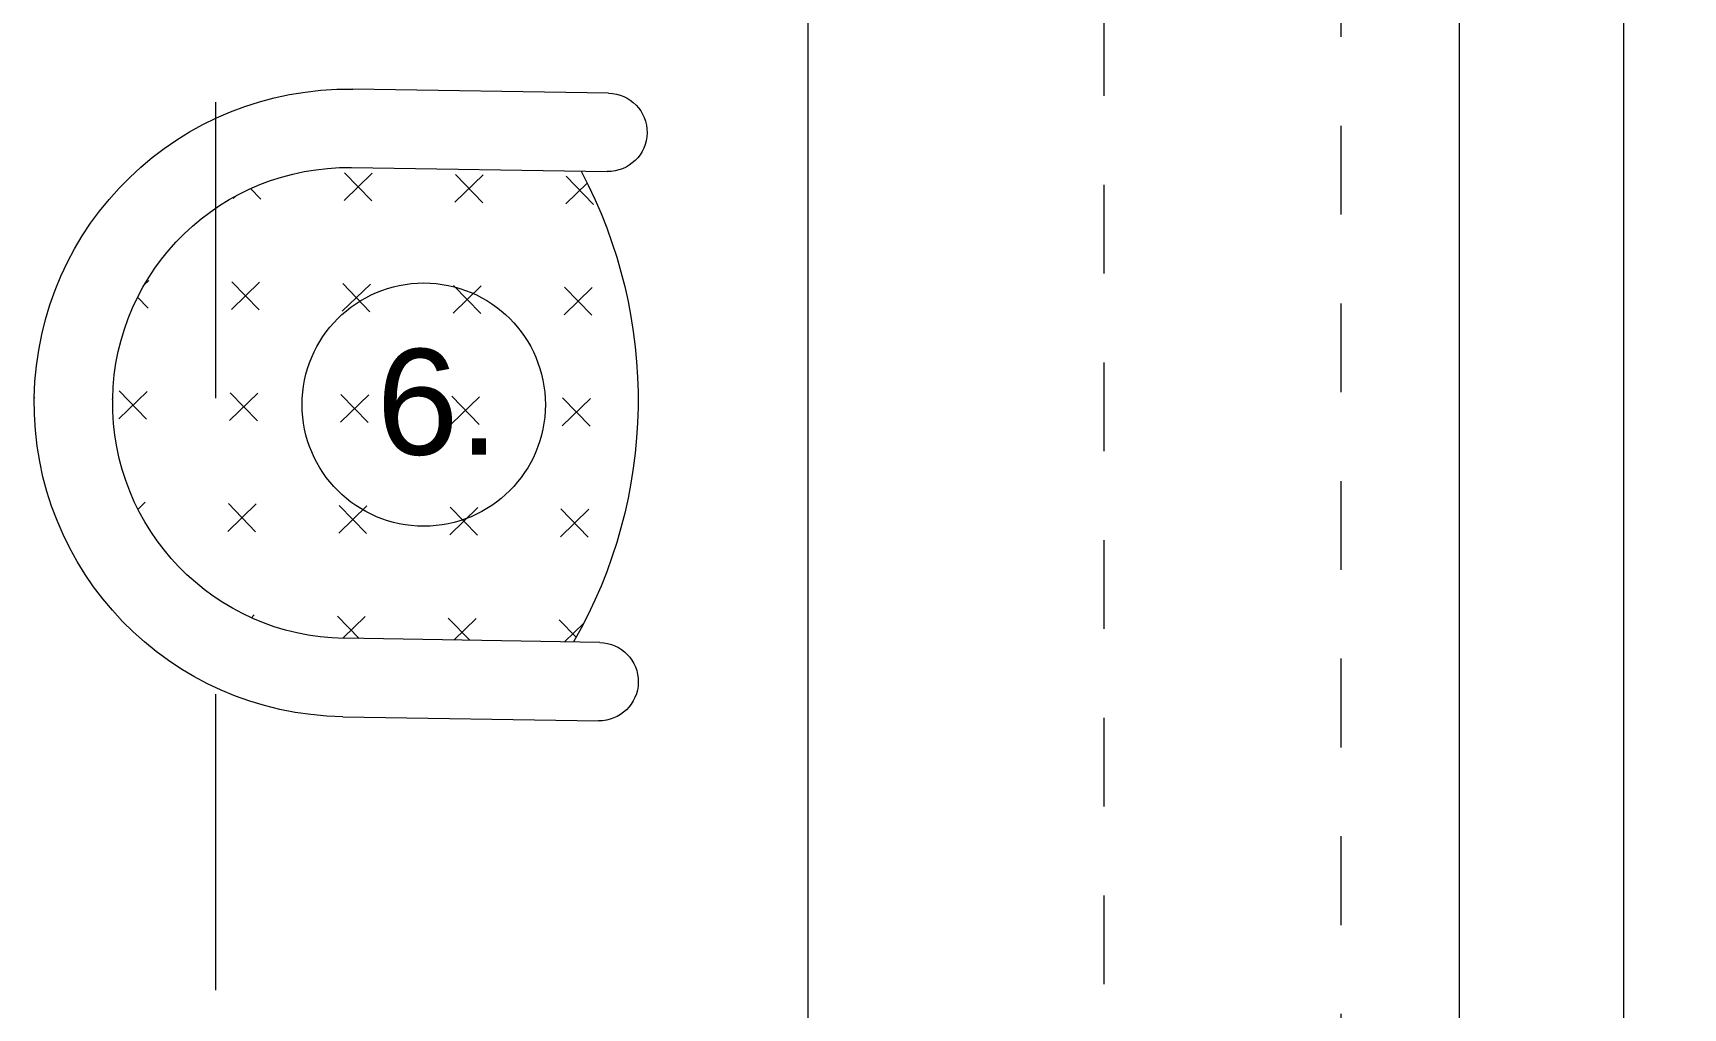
# Model space of a CAD drawing. Header units: centimetres. Extents: x -26724 to 60145, y -23645 to 6771.
# Drawn here: x -19325.5 to -19186.2, y 1149.4 to 1231.7 of the extents above; entities that cross this region are included whole.
import ezdxf

# ---------------------------------------------------------------- set-up
doc = ezdxf.new("R2010")
doc.units = ezdxf.units.CM
doc.linetypes.add('DALEKOVOD_VN', pattern=[5, 2.5, -2.5])
doc.layers.add('3.IZGLED 2', color=7, linetype='Continuous', lineweight=9, true_color=0x4a4a4a)
for name, color, linetype, lineweight in [('4.KOTE', 88, 'Continuous', 15), ('namestaj', 8, 'Continuous', 9), ('namjestaj', 150, 'Continuous', 5)]:
    doc.layers.add(name, color=color, linetype=linetype, lineweight=lineweight)
doc.layers.add('pozicije', color=7, linetype='Continuous')
doc.styles.add('0.15', font='arial.ttf', dxfattribs={"height": 0.15})
doc.styles.get("Standard").update_dxf_attribs({"font": 'calibri.ttf'})
doc.dimstyles.new('ja 1 50', dxfattribs={"dimtxt": 10, "dimasz": 5, "dimexe": 5, "dimexo": 5, "dimgap": 1, "dimtad": 1, "dimdec": 0, "dimtxsty": 'Standard', "dimblk": 'ARCHTICK', "dimcen": 2.5, "dimclrd": 256, "dimclrt": 7, "dimadec": 0, "dimazin": 0, "dimtfac": 1, "dimtdec": 0, "dimtix": 1, "dimtmove": 1, "dimatfit": 3, "dimldrblk": 'ARCHTICK', "dimfxl": 10, "dimfxlon": 1, "dimlwd": 0, "dimlwe": 9, "dimarcsym": 0})

# ---------------------------------------------------------------- blocks, each defined once
blk = doc.blocks.new('gggddgdgd')
at = {"layer": 'namjestaj', "transparency": 33554687}
for p, q in [((1593.28, 1215.39, 13.5), (1614.87, 1215.73, 13.5)), ((1614.97, 1209.11, 13.5), (1593.39, 1208.77, 13.5)), ((1594.54, 1205.99, 13.5), (1596.85, 1208.37, 13.5)), ((1603.87, 1208.48, 13.5), (1606.25, 1206.18, 13.5)), ((1603.9, 1206.14, 13.5), (1606.21, 1208.52, 13.5)), ((1613.23, 1208.63, 13.5), (1615.61, 1206.33, 13.5)), ((1613.27, 1206.29, 13.5), (1615.57, 1208.67, 13.5)), ((1595.07, 1207.78, 13.5), (1596.88, 1206.03, 13.5)), ((1622.63, 1206.44, 13.5), (1623.5, 1207.34, 13.5)), ((1624.69, 1206.75, 13.5), (1624.97, 1206.48, 13.5)), ((1594.66, 1198.97, 13.5), (1597.03, 1196.67, 13.5)), ((1594.69, 1196.63, 13.5), (1597, 1199.01, 13.5)), ((1604.02, 1199.12, 13.5), (1606.39, 1196.82, 13.5)), ((1604.05, 1196.78, 13.5), (1606.36, 1199.16, 13.5)), ((1613.38, 1199.27, 13.5), (1615.76, 1196.97, 13.5)), ((1613.42, 1196.93, 13.5), (1615.72, 1199.31, 13.5)), ((1622.74, 1199.42, 13.5), (1625.12, 1197.11, 13.5)), ((1622.78, 1197.08, 13.5), (1625.08, 1199.46, 13.5)), ((1632.1, 1199.57, 13.5), (1632.48, 1199.2, 13.5)), ((1632.14, 1197.23, 13.5), (1633.04, 1198.16, 13.5)), ((1622.89, 1190.06, 13.5), (1625.27, 1187.75, 13.5)), ((1622.93, 1187.72, 13.5), (1625.23, 1190.09, 13.5)), ((1632.25, 1190.21, 13.5), (1634.63, 1187.9, 13.5)), ((1632.29, 1187.87, 13.5), (1634.59, 1190.24, 13.5)), ((1594.81, 1189.61, 13.5), (1597.18, 1187.31, 13.5)), ((1594.84, 1187.27, 13.5), (1597.15, 1189.65, 13.5)), ((1604.17, 1189.76, 13.5), (1606.54, 1187.46, 13.5)), ((1604.2, 1187.42, 13.5), (1606.51, 1189.8, 13.5)), ((1613.53, 1189.91, 13.5), (1615.9, 1187.6, 13.5)), ((1613.56, 1187.57, 13.5), (1615.87, 1189.94, 13.5)), ((1635.15, 1189.53, 13.5), (1635.15, 1189.57, 13.5)), ((1641.76, 1189.68, 13.5), (1641.77, 1189.64, 13.5)), ((1594.95, 1180.25, 13.5), (1597.33, 1177.94, 13.5)), ((1594.99, 1177.91, 13.5), (1597.29, 1180.29, 13.5)), ((1604.32, 1180.4, 13.5), (1606.69, 1178.09, 13.5)), ((1604.35, 1178.06, 13.5), (1606.66, 1180.43, 13.5)), ((1613.68, 1180.55, 13.5), (1616.05, 1178.24, 13.5)), ((1613.71, 1178.21, 13.5), (1616.02, 1180.58, 13.5)), ((1623.04, 1180.7, 13.5), (1625.42, 1178.39, 13.5)), ((1623.08, 1178.36, 13.5), (1625.38, 1180.73, 13.5)), ((1632.4, 1180.84, 13.5), (1633.01, 1180.25, 13.5)), ((1595.36, 1170.63, 13.5), (1596.99, 1169.06, 13.5)), ((1596.01, 1169.44, 13.5), (1597.44, 1170.92, 13.5)), ((1604.46, 1171.04, 13.5), (1606.35, 1169.21, 13.5)), ((1604.98, 1169.19, 13.5), (1606.81, 1171.07, 13.5)), ((1613.83, 1171.19, 13.5), (1615.71, 1169.36, 13.5)), ((1614.34, 1169.34, 13.5), (1616.17, 1171.22, 13.5)), ((1623.19, 1171.33, 13.5), (1623.43, 1171.1, 13.5)), ((1594.02, 1169.01, 13.5), (1615.6, 1169.36, 13.5)), ((1615.71, 1162.74, 13.5), (1594.13, 1162.39, 13.5))]:
    blk.add_line(p, q, dxfattribs=at)
for centre, radius, start, end in [((1593.33, 1212.08, 13.5), 3.31, 90.9137, 270.9137), ((1615.29, 1189.25, 13.5), 26.48, 0.9137, 90.9137), ((1631.92, 1189.5, 13.5), 41.14, 152.0171, 209.8102), ((1615.29, 1189.25, 13.5), 19.86, 0.9137, 90.9137), ((1615.29, 1189.21, 13.5), 19.86, 270.9137, 0.9137), ((1615.29, 1189.21, 13.5), 26.48, 270.9137, 0.9137), ((1594.07, 1165.7, 13.5), 3.31, 90.9137, 270.9137)]:
    blk.add_arc(centre, radius, start, end, dxfattribs=at)
blk = doc.blocks.new('_ArchTick')
at = {"color": 0, "linetype": 'ByBlock', "const_width": 0.15}
blk.add_lwpolyline([(-0.5, -0.5), (0.5, 0.5)], dxfattribs=at)
blk = doc.blocks.new('*D1667')
at = {"layer": '4.KOTE', "color": 0, "lineweight": 9, "transparency": 16777216}
for p, q in [((-19295.07, 2201.18), (-19295.07, 2187.86)), ((-19200.07, 2182.86), (-19200.07, 2197.86))]:
    blk.add_line(p, q, dxfattribs=at)
at = {"layer": '4.KOTE', "lineweight": 0, "transparency": 16777216}
blk.add_line((-19200.07, 2192.86), (-19295.07, 2192.86), dxfattribs=at)
at = {"layer": 'Defpoints', "color": 0, "transparency": 16777216}
for p in [(-19295.07, 2213.89, 13.5), (-19295.07, 2192.86), (-19200.07, 0, 13.5)]:
    blk.add_point(p, dxfattribs=at)
at = {"layer": '4.KOTE', "lineweight": 0, "transparency": 16777216, "xscale": 5, "yscale": 5, "zscale": 5, "rotation": 180}
blk.add_blockref('_ArchTick', (-19295.07, 2192.86), dxfattribs=at)
at = {"layer": '4.KOTE', "lineweight": 0, "transparency": 16777216, "xscale": 5, "yscale": 5, "zscale": 5}
blk.add_blockref('_ArchTick', (-19200.07, 2192.86), dxfattribs=at)
at = {"layer": '4.KOTE', "color": 7, "transparency": 16777216, "insert": (-19247.57, 2198.98), "char_height": 10, "attachment_point": 5}
blk.add_mtext('95', dxfattribs=at)
blk = doc.blocks.new('*D2035')
at = {"layer": '4.KOTE', "color": 0, "lineweight": 9, "transparency": 16777216}
for p, q in [((-19200.72, 1643.89), (-19186.17, 1643.89)), ((-19200.44, 1080.89), (-19186.17, 1080.89))]:
    blk.add_line(p, q, dxfattribs=at)
at = {"layer": '4.KOTE', "lineweight": 0, "transparency": 16777216}
blk.add_line((-19191.17, 1080.89), (-19191.17, 1643.89), dxfattribs=at)
at = {"layer": 'Defpoints', "color": 0, "transparency": 16777216}
for p in [(-19240.07, 1643.89, 13.5), (-19191.17, 1643.89), (-19227.74, 1080.89, 13.5)]:
    blk.add_point(p, dxfattribs=at)
at = {"layer": '4.KOTE', "lineweight": 0, "transparency": 16777216, "xscale": 5, "yscale": 5, "zscale": 5}
for p, rotation in [((-19191.17, 1643.89), 90), ((-19191.17, 1080.89), 270)]:
    blk.add_blockref('_ArchTick', p, dxfattribs=dict(at, rotation=rotation))
at = {"layer": '4.KOTE', "color": 7, "transparency": 16777216, "insert": (-19197.29, 1362.39), "char_height": 10, "attachment_point": 5, "rotation": 90}
blk.add_mtext('563', dxfattribs=at)

msp = doc.modelspace()

# ---------------------------------------------------------------- linework, layer by layer
at = {"layer": '3.IZGLED 2', "color": 32, "linetype": 'DALEKOVOD_VN', "ltscale": 10, "true_color": 0xcd6928}
msp.add_line((-19310.07, 1000.89, 13.5), (-19310.07, 2213.89, 13.5), dxfattribs=at)
at = {"layer": 'namestaj'}
msp.add_circle((-19292.51, 1200.34), 10.27, dxfattribs=at)
at = {"layer": 'namjestaj', "linetype": 'DALEKOVOD_VN', "ltscale": 3}
msp.add_line((-19215.07, 1643.89, 27), (-19215.07, 1080.89, 27), dxfattribs=at)
at = {"layer": 'namjestaj'}
for p, q in [((-19205.07, 1643.9, 13.5), (-19205.07, 1080.89, 13.5)), ((-19260.07, 1623.89, 13.5), (-19260.07, 1100.89, 13.5))]:
    msp.add_line(p, q, dxfattribs=at)
at = {"layer": 'namjestaj', "linetype": 'DALEKOVOD_VN', "ltscale": 3, "elevation": 13.5}
msp.add_lwpolyline([(-19215.07, 1643.9, 0.419151), (-19235.07, 1623.9), (-19235.07, 1100.66)], format="xyb", dxfattribs=at)

# ---------------------------------------------------------------- block references
at = {"xscale": -1}
msp.add_blockref('gggddgdgd', (-17683.63, 11.25), dxfattribs=at)

# ---------------------------------------------------------------- texts
at = {"layer": 'pozicije', "style": '0.15'}
msp.add_text('6.', height=8.93, dxfattribs=at).set_placement((-19296.51, 1196.11))

# ---------------------------------------------------------------- dimensions: what is measured, and where the dimension line sits
at = {"layer": '4.KOTE'}
dim = msp.add_linear_dim(base=(-19295.07, 2192.86), p1=(-19200.07, 0, 13.5), p2=(-19295.07, 2213.89, 13.5), dimstyle='ja 1 50', dxfattribs=at)
dim.commit()
dim.dimension.update_dxf_attribs({"geometry": '*D1667', "text_midpoint": (-19247.57, 2198.98)})
dim = msp.add_linear_dim(base=(-19191.17, 1643.89), p1=(-19227.74, 1080.89, 13.5), p2=(-19240.07, 1643.89, 13.5), angle=90, dimstyle='ja 1 50', dxfattribs=at)
dim.commit()
dim.dimension.update_dxf_attribs({"geometry": '*D2035', "text_midpoint": (-19197.29, 1362.39)})

doc.saveas('drawing.dxf')
